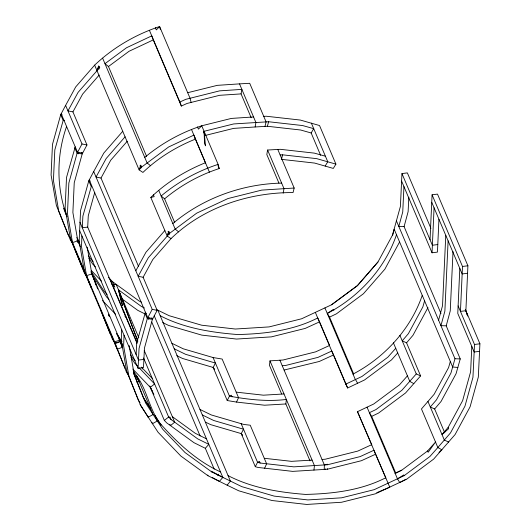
<?xml version="1.0" encoding="UTF-8"?>
<svg xmlns="http://www.w3.org/2000/svg" width="531" height="531" viewBox="0 0 531 531"><rect width="100%" height="100%" fill="white"/><g stroke="black" fill="none" stroke-linecap="round" stroke-linejoin="round"><path stroke-width="0.8" d="M281.603 393.942L269.476 365.374L269.974 360.874L279.903 360.21L324.361 464.964L324.222 469.424L292.641 471.375L257.953 467.439L255.298 466.689L241.26 433.608L243.51 429.214L213.668 420.472L202.324 414.963M122.727 131.296L103.81 153.047L93.702 171.533L88.79 180.812L80.559 210.561L79.165 241.154L84.203 270.173L82.424 266.748L91.252 287.543L86.546 275.689L81.502 246.663L81.92 235.996M121.699 329.718L121.287 340.384L126.577 370.757L138.219 399.876L140.018 402.657M124.042 335.234L123.623 345.9L128.914 376.267L140.562 405.392L158.079 432.28L180.825 456.016L208.019 475.763L227.129 485.175L238.744 490.797L271.998 500.521L306.686 504.45L341.612 502.253L375.45 493.79L406.653 479.208L433.648 459.116L455.074 434.57L470.094 406.806L478.325 377.063L479.918 343.789L465.289 309.334M278.941 183.109L266.814 154.541L267.597 150.027L277.793 149.45L294.174 188.04L293.059 192.561C248.568 192.428 203.313 207.382 171.009 238.598L152.848 259.46L143.131 277.275L157.169 310.356L152.41 319.304L144.439 348.124L143.503 367.498L138.08 368.308L139.062 348.382L147.293 318.64L152.205 309.361L93.702 171.533M156.486 309.54L169.21 315.726L201.634 325.204L235.326 329.028L269.098 326.91L301.648 318.766L331.556 304.787L357.396 285.559L377.959 261.995L392.436 235.24L400.407 206.42L401.954 173.577L407.37 172.887L430.933 228.396M430.037 239.733L432.075 194.791L437.491 194.1L467.911 265.772L465.879 310.715L467.366 315.308M438.938 219.316L437.451 252.106L432.035 252.783L434.073 207.794M445.774 235.359L442.529 305.657L438.593 320.147M448.111 240.875L444.872 311.166L440.936 325.656L446.213 325.848L460.251 358.929L456.056 373.731L441.035 401.489L434.643 408.976L444.766 432.811M453.016 251.588L450.248 310.9L446.213 325.848M459.813 268.44L457.775 313.423L474.156 352.013L472.948 377.322L464.977 406.142L450.507 432.898L437.849 447.527L429.944 456.461L404.098 475.696L374.189 489.668L341.639 497.812L307.874 499.93L274.175 496.107L241.751 486.628L211.71 471.926L185.073 452.578L162.771 429.313L157.282 420.95L145.607 402.963L134.204 374.468L129.179 345.615M432.075 194.791L462.494 266.462L460.457 311.405L465.879 310.715L467.678 316.058M458.114 305.889L474.495 344.48L474.156 352.013L479.573 351.343M403.952 186.627L402.744 211.935L398.814 226.425L454.974 358.737L450.938 373.061L436.462 399.823L430.302 406.998L434.643 408.976M471.813 346.504L470.612 371.813L462.64 400.626L448.164 427.389L442.004 434.564L444.341 440.08L448.682 442.051M408.824 197.2L408.12 211.67L404.091 226.618L440.962 313.482M137.011 343.291L87.701 227.122L88.272 215.805L94.737 192.441M136.115 354.516L136.719 342.873L145.421 312.228M309.991 460.822L285.857 403.965L286.355 399.465C267.365 401.748 248.156 399.584 229.472 396.139L213.09 357.549L183.248 348.807L171.898 343.291M313.94 470.121L314.438 465.627L269.974 360.874M241.074 93.901L241.857 89.381L219.622 90.861L185.784 99.33L179.843 102.025L181.356 106.054L187.045 103.452L219.595 95.308L241.074 93.901L251.196 117.743M205.165 135.471L233.64 128.383L255.112 126.975L255.896 122.462L239.521 83.871L217.285 85.352L187.689 92.706M283.196 193.131L283.979 188.618L267.597 150.027M255.112 126.975L264.982 126.405L266.091 121.884L249.709 83.294L239.521 83.871M264.982 126.405L267.412 126.265L268.6 121.745L302.657 125.562L313.721 128.661L311.159 132.982L320.644 155.331M335.917 164.125L316.695 158.643L282.638 154.826L281.45 159.346L314.691 163.083L333.302 168.427L335.917 164.125L319.536 125.535L300.314 120.052L266.257 116.236L263.748 116.369M66.66 126.285C56.372 155.258 56.233 187.987 67.085 216.774M75.223 146.841L66.521 177.48L65.121 208.072L70.411 238.446L82.955 268.945M78.356 153.851L78.787 152.291M91.604 185.432L82.896 216.071L82.292 227.713L87.701 227.122M148.561 319.244L148.992 317.684M396.504 234.689C385.028 268.613 358.843 296.995 327.275 313.463L329.552 317.133L353.679 373.99M422.245 295.329C410.702 329.213 384.51 357.589 353.015 374.109M424.581 300.845L422.855 306.905L408.385 333.667L402.219 340.842L406.56 342.82L420.605 375.895L405.565 392.96L378.576 413.052L371.673 416.37L369.397 412.7L376.014 409.54L401.861 390.305L416.264 373.924L399.883 335.326M450.328 361.485L448.602 367.552L434.126 394.307L421.475 408.936L437.849 447.527L441.925 449.817L438.978 452.478M96.987 70.656L98.653 65.844L99.503 67.849L78.07 92.401L67.955 110.886L72.926 111.888L86.965 144.963L82.205 153.91L74.234 182.73L72.88 212.5L78.044 242.156L77.168 240.085M171.009 238.598L167.192 236.049L168.858 231.237L169.708 233.242L148.275 257.794L138.16 276.279L143.131 277.275M174.241 348.807L185.591 354.316L215.433 363.058L213.177 367.452L227.222 400.533L236.527 402.086L238.532 397.646L222.15 359.056L213.09 357.549M264.611 468.242L266.615 463.802L250.234 425.212L243.756 424.442L211.331 414.963L199.981 409.454M227.222 400.533L229.472 396.139L231.35 395.217L232.054 396.876M255.298 466.689L257.555 462.295L259.433 461.373L260.137 463.032L293.829 466.855L327.6 464.738L360.151 456.594L373.877 450.275L385.858 477.986M191.127 102.39L190.032 98.215L159.605 26.55C135.578 34.488 113.003 47.71 94.644 65.14L75.727 86.892L65.618 105.377L60.713 114.656L52.476 144.405L51.082 174.998L56.372 205.364L68.014 234.483L69.362 236.554M63.521 119.276L54.819 149.915L53.425 180.507L58.709 210.88L70.358 239.999L73.052 244.134M65.618 105.377L82 143.967L77.095 153.247L68.857 182.996L67.464 213.588L72.747 243.955L70.411 238.446M399.504 242.129L384.869 269.177L363.443 293.729L336.448 313.814L329.552 317.133M427.973 307.568L412.952 335.333L406.56 342.82M72.926 111.888L82.644 94.073L99.204 75.044M138.525 266.429L101.009 178.044L110.72 160.229L127.281 141.206M135.823 270.764L145.932 252.278L164.849 230.534M325.198 166.057L327.76 161.743L311.378 123.152M227.129 485.175L230.408 481.119L157.86 310.217M97.392 68.917L99.423 66.614M125.07 136.812L106.154 158.557L96.038 177.042L101.009 178.044M167.597 234.31L168.666 233.082M214.199 469.165L205.344 448.31L208.796 444.341L197.665 438.845L171.028 419.503L168.646 417.027L143.576 357.974M217.537 475.305L218.526 474.17M154.242 315.819L222.834 477.415L219.389 481.385L212.513 477.641M395.734 348.296L387.822 357.224L361.976 376.459L345.794 384.119L347.659 387.995L364.531 379.97L391.52 359.885L397.732 352.909M407.43 375.862L399.518 384.789L373.678 404.025L357.496 411.684L389.781 487.226L376.778 492.682M427.601 450.945L435.513 442.018L428.165 452.273L427.601 450.945L401.761 470.181L395.137 473.34L401.761 470.181M141.624 167.086L139.109 169.887L142.925 172.442C157.953 158.019 176.053 146.881 195.395 139.129L193.888 135.106L168.619 146.994L141.624 167.086L140.775 165.081L139.109 169.887L94.644 65.14M167.192 236.049L150.811 197.452C166.502 182.392 185.405 170.79 205.583 162.665M205.344 448.31L193.981 442.688L166.787 422.935L164.344 420.419L168.646 417.027L170 417.074L171.028 419.503M169.708 233.242L196.702 213.15L227.912 198.567L261.743 190.098L294.174 188.04M108.457 66.528L129.053 51.275L153.273 39.898L151.76 35.869L126.497 47.763L104.965 63.68L108.457 66.528L146.622 156.439M144.751 157.402C161.524 143.383 180.985 132.564 201.734 125.787L231.324 118.426L253.559 116.946M218.108 164.378C197.366 171.148 177.905 181.974 161.132 195.992L164.617 198.84C180.673 185.385 199.331 175.031 219.21 168.553L218.108 164.378L201.734 125.787L198.435 129.133L197.486 126.902M172.834 223.558C203.048 198.116 242.229 183.952 281.642 183.102M331.556 304.787L357.456 285.691L377.959 261.995M327.275 313.463L333.475 309.321L333.893 310.303M405.87 479.32L399.757 482.526L397.48 478.856L403.772 474.926L404.098 475.696M136.958 382.605L139.062 381.464L133.327 372.609M140.562 405.392L140.177 404.489L148.195 417.213L153.101 414.538L136.719 375.948L133.195 370.505M329.412 345.528L315.686 351.841L283.136 359.985L279.903 360.21M371.534 444.759L357.808 451.078L325.264 459.222L322.025 459.448M385.579 477.84C360.954 490.471 332.857 493.757 305.531 494.421C278.981 492.35 251.933 487.996 228.065 475.61M375.736 454.151L361.405 460.709L327.574 469.178L324.222 469.424L325.788 469.046M115.639 343.411L119.389 342.024M90.967 271.845L119.926 340.066L122.482 347.261L117.232 349.199L72.767 244.452M72.501 242.607L77.805 240.835M86.546 275.689L91.843 273.91L87.203 247.194M324.361 464.964L327.388 464.233L327.6 464.738M150.811 197.452L154.176 196.656L153.326 194.651M99.762 67.417L98.461 67.689L99.045 69.07M462.494 266.462L467.911 265.772M467.572 273.259L462.156 273.95L431.73 202.278M474.495 344.48L479.918 343.789M143.868 359.441L138.452 360.025L79.949 222.204M284.112 370.041L319.284 361.472L333.614 354.914L331.756 351.037L318.023 357.356L285.479 365.501L282.24 365.726M284.012 393.956L263.409 395.183L236.195 392.13M312.095 460.111L291.492 461.339L264.279 458.286M285.857 403.965L264.557 405.213L236.527 402.086M268.6 121.745L233.667 123.942L204.07 131.296L204.568 143.589L205.517 145.819L204.07 131.296L204.8 134.077M277.793 149.45L280.302 149.311L314.359 153.127L325.423 156.227M280.129 154.959L282.638 154.826M111.344 283.527L112.479 284.716L116.163 284.337L139.162 301.024L141.392 302.119M404.091 226.618L398.814 226.425L396.465 220.909M454.974 358.737L460.251 358.929M457.855 367.465L452.664 367.001L394.161 229.173L392.588 235.605L392.436 235.24M267.412 126.265L300.652 130.009L311.159 132.982M62.173 114.849L60.713 114.656L63.05 120.165L64.51 120.358M90.257 181.005L88.79 180.812L91.133 186.321M146.417 313.317L144.956 313.124L147.293 318.64L152.41 319.304L151.826 317.923M82.663 153.047L77.559 152.351L61.178 113.76M152.868 318.441L147.764 317.744L89.261 179.916M82 143.967L86.965 144.963M152.205 309.361L157.169 310.356M260.137 463.032L257.555 462.295L241.174 423.705M214.059 368.746L213.177 367.452L182.578 358.485L176.77 355.677M242.587 435.553L241.26 433.608L210.661 424.641L205.577 422.185M416.264 373.924L420.605 375.895M160.203 315.733C184.071 328.118 211.112 332.472 237.669 334.543C264.989 333.88 293.092 330.594 317.711 317.963L319.264 321.189M162.732 322.596L168.539 325.41L201.793 335.127L236.481 339.057L271.407 336.866L305.245 328.397L319.576 321.839L329.379 344.931M144.472 308L141.505 306.533L118.499 289.853L121.413 302.617L122.727 305.697L118.499 289.853L137.861 341.187M206.459 438.825L195.328 433.336L172.323 416.649M220.498 471.9C196.901 461.054 177.493 443.06 160.435 423.798C149.224 409.613 147.406 390.418 136.719 375.948M144.923 313.887L137.814 310.37L121.712 298.694M222.834 477.415L211.391 471.183L211.71 471.926M413.841 383.661L409.773 381.371L393.391 342.78M108.43 277.421L112.526 281.676L116.163 284.337L138.803 337.683M150.578 165.758L147.087 162.911L102.629 58.164M178.662 231.914L175.17 229.067L158.789 190.476M112.479 284.716L114.869 287.191L112.526 281.676M93.071 261.385L90.23 258.411L88.418 255.637M95.414 266.894L92.567 263.927L88.956 258.378M107.116 294.459L104.268 291.486L91.166 271.381M123.039 311.093L124.181 312.281M108.888 299.378L106.612 297.002L91.697 274.122M124.812 316.011L126.517 317.797M102.476 300.559L115.453 314.113M135.193 360.615L132.352 357.648L130.546 354.874M141.452 367.153L152.264 378.437M137.536 366.131L134.688 363.158L131.077 357.609M139.241 367.91L154.601 383.953L150.306 387.338L153.897 394.46M132.816 369.072L150.306 387.338L152.205 391.002M91.259 270.425L101.414 281.032M76.676 237.609L79.384 241.771M77.207 240.351L79.922 244.506M87.542 277.905L84.396 273.08L75.11 249.962M116.535 333.375L121.957 341.698M119.329 339.581L122.495 344.44M115.174 343.371L112.479 339.236L103.187 316.118M125.077 368.189L114.888 343.683M143.264 397.453L150.764 409.029L143.649 398.356L133.407 372.802M128.767 375.789L126.517 372.311L114.623 341.845L70.165 237.098M213.177 367.452L214.471 369.463M241.26 433.608L242.554 435.619M355.498 379.552L357.628 383.289M357.496 411.684L371.806 444.878M437.796 244.559L432.373 245.249L401.954 173.577M401.615 181.111L432.035 252.783M448.164 427.389L448.695 428.63L442.004 434.564L427.959 401.482M371.673 416.37L395.807 473.221M324.932 307.953L355.352 379.625M367.054 407.184L397.48 478.856M333.933 355.664L347.659 387.995M315.374 312.447L345.794 384.119M203.705 132.027L204.581 134.097M217.929 165.546L219.21 168.553M155.364 27.665L156.313 29.895L159.605 26.55L160.335 29.331M149.423 30.353L179.843 102.025M191.545 129.591L209.433 172.21M153.273 39.898L181.356 106.054M194.811 137.748L205.51 162.971M327.361 468.674L327.574 469.178M164.617 198.84L174.739 222.681M140.051 165.672L141.014 167.929M168.028 231.582L169.25 234.463M81.621 152.536L82.205 153.91L77.095 153.247L74.752 147.731M151.76 322.071L200.107 435.958M207.707 475.026L208.019 475.763M144.286 350.593L174.666 422.165L170.491 425.656L169.907 424.276M137.655 340.869L118.499 289.853M110.136 279.206L137.137 342.814M141.85 367.425L142.494 368.939M149.722 385.964L164.344 420.419M79.577 230.481L138.08 368.308M160.435 423.798L160.999 425.125L154.946 415.434L157.282 420.95L152.463 423.751L151.879 422.371M77.221 239.454L80.334 246.796M95.162 282.897L96.124 285.167M96.768 286.687L97.737 288.957M116.979 334.298L117.928 336.535M118.559 338.021L122.482 347.261M147.611 415.833L148.195 417.213M100.85 310.608L110.136 333.72M120.139 341.745L122.561 347.778M63.508 208.185L66.282 215.115M77.154 240.311L78.024 242.514M120.165 341.387L114.869 343.192L114.623 341.845L119.926 340.066L120.165 341.387M96.542 285.744L91.843 273.91L96.542 285.744M109.393 316.416L108.443 314.179L109.346 316.443"/></g></svg>
